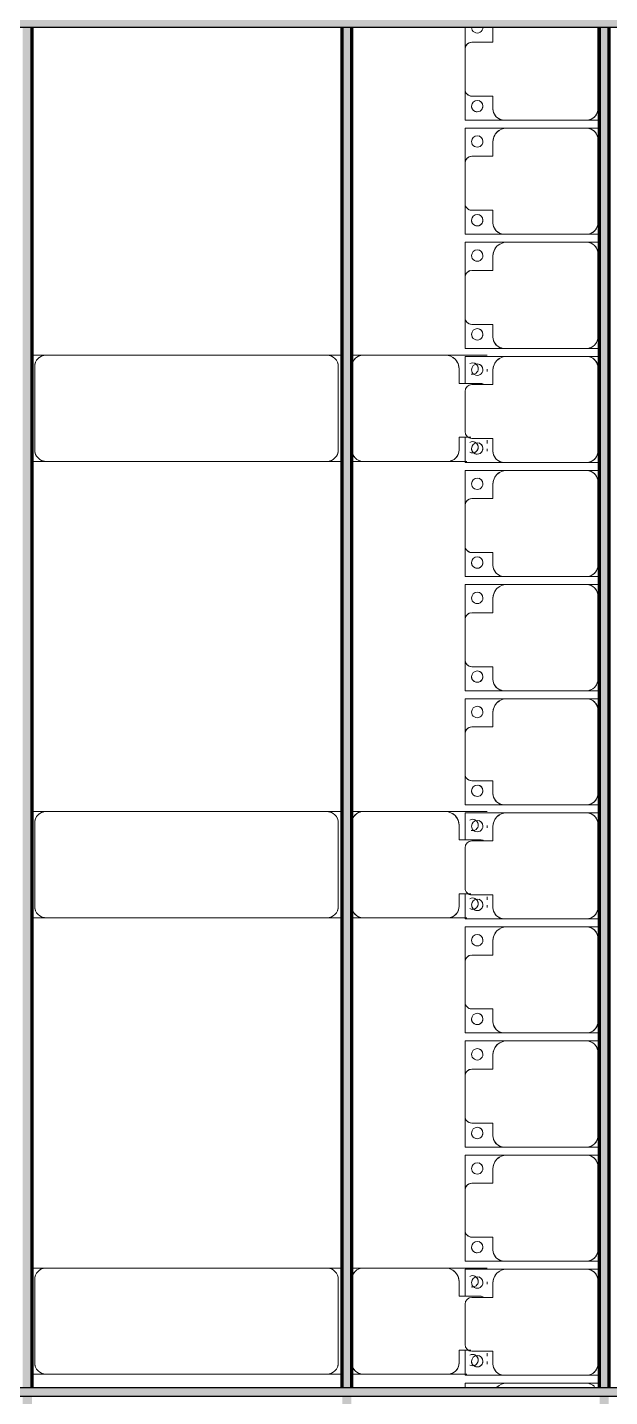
# Model space of a CAD drawing. Header units: millimetres. Extents: x -268744 to 115753, y -96240 to -10461.
# Drawn here: x -186964 to -184413, y -34647 to -28647 of the extents above; entities that cross this region are included whole.
import ezdxf

# ---------------------------------------------------------------- set-up
doc = ezdxf.new("R2010")
doc.units = ezdxf.units.MM
doc.layers.add('A-GENM', color=13, linetype='Continuous', lineweight=9)
doc.layers.add('S-BEAM', color=12, linetype='Continuous', lineweight=9)

# ---------------------------------------------------------------- blocks, each defined once
blk = doc.blocks.new('Dai phao do pin - DẢI PHAO ĐỠ PIN-V15-KHUNG KẾT CẤU BÈ PIN 1')
at = {"layer": 'A-GENM', "color": 7}
for p, q in [((67087.6, 241.6), (67149.7, 241.6)), ((67087.6, 241.6), (67149.7, 241.6)), ((68380.3, 241.6), (67149.7, 241.6)), ((68380.3, 241.6), (68447.6, 241.6)), ((68380.3, 241.6), (68447.6, 241.6)), ((68487.6, 241.6), (68539.7, 241.6)), ((68487.6, 241.6), (68539.7, 241.6)), ((68899.7, 241.6), (68539.7, 241.6)), ((68899.7, 241.6), (69082.2, 241.6)), ((69082.2, 241.6), (68899.7, 241.6)), ((67099.7, 191.6), (67099.7, -173.4)), ((68430.3, -173.4), (68430.3, 191.6)), ((68489.7, 191.6), (68489.7, -173.4)), ((68959.7, 118.2), (68959.7, 181.6)), ((69082.2, 181.2), (69082.2, 170.6)), ((69082.2, 170.6), (69082.2, 181.2)), ((69052.2, 118.2), (68959.7, 118.2)), ((68959.7, -173.4), (68959.7, -118.2)), ((68959.7, -118.2), (69010.6, -118.2)), ((69082.2, -131.3), (69082.2, -144.7)), ((69082.2, -144.7), (69082.2, -131.3)), ((69082.2, -168), (69082.2, -178.9)), ((69082.2, -178.9), (69082.2, -168)), ((67149.7, -223.4), (67087.6, -223.4)), ((67149.7, -223.4), (67087.6, -223.4)), ((67149.7, -223.4), (68380.3, -223.4)), ((68447.6, -223.4), (68380.3, -223.4)), ((68447.6, -223.4), (68380.3, -223.4)), ((68539.7, -223.4), (68487.6, -223.4)), ((68539.7, -223.4), (68487.6, -223.4)), ((68539.7, -223.4), (68909.7, -223.4)), ((68993.6, -223.4), (68909.7, -223.4)), ((68909.7, -223.4), (68993.6, -223.4))]:
    blk.add_line(p, q, dxfattribs=at)
for centre, radius, start, end in [((67149.7, 191.6), 50, 90, 180), ((68380.3, 191.6), 50, 360, 90), ((68380.3, 191.6), 50, 60, 90), ((68539.7, 191.6), 50, 90, 180), ((68899.7, 181.6), 60, 360, 90), ((67149.7, 191.6), 50, 150, 180), ((67149.7, 191.6), 50, 105, 135), ((68380.3, 191.6), 50, 15, 30), ((68539.7, 191.6), 50, 105, 180), ((68899.7, 181.6), 60, 360, 60), ((69018.6, 183.2), 25, 0, 120), ((69018.6, 183.2), 25, 90, 120), ((69018.6, 183.2), 25, 255, 0), ((69018.6, 183.2), 25, 255, 0), ((69018.6, 183.2), 25, 0, 89.86693), ((69052.2, 88.2), 30, 60, 90), ((67149.7, -173.4), 50, 180, 270), ((67149.7, -173.4), 50, 180, 210), ((68380.3, -173.4), 50, 270, 0), ((68380.3, -173.4), 50, 330, 0), ((68539.7, -173.4), 50, 180, 270), ((68539.7, -173.4), 50, 180, 255), ((68909.7, -173.4), 50, 270, 360), ((68909.7, -173.4), 50, 285, 360), ((69018.6, -161.8), 25, 0, 120), ((69018.6, -161.8), 25, 105, 120), ((69018.6, -161.8), 25, 240, 0), ((69018.6, -161.8), 25, 0, 89.86693), ((69018.6, -161.8), 25, 270.13307, 0), ((67149.7, -173.4), 50, 240, 270), ((68380.3, -173.4), 50, 285, 300), ((69018.6, -161.8), 25, 240, 270)]:
    blk.add_arc(centre, radius, start, end, dxfattribs=at)
blk = doc.blocks.new('Dai phao do pin - DẢI PHAO ĐỠ PIN-V17-KHUNG KẾT CẤU BÈ PIN 1')
at = {"layer": 'A-GENM', "color": 7}
for p, q in [((67087.6, 241.6), (67149.7, 241.6)), ((67087.6, 241.6), (67149.7, 241.6)), ((68380.3, 241.6), (67149.7, 241.6)), ((68380.3, 241.6), (68447.6, 241.6)), ((68380.3, 241.6), (68447.6, 241.6)), ((68487.6, 241.6), (68539.7, 241.6)), ((68487.6, 241.6), (68539.7, 241.6)), ((68899.7, 241.6), (68539.7, 241.6)), ((68899.7, 241.6), (69082.2, 241.6)), ((69082.2, 241.6), (68899.7, 241.6)), ((67099.7, 191.6), (67099.7, -173.4)), ((68430.3, -173.4), (68430.3, 191.6)), ((68489.7, 191.6), (68489.7, -173.4)), ((68959.7, 118.2), (68959.7, 181.6)), ((69082.2, 181.2), (69082.2, 170.6)), ((69082.2, 170.6), (69082.2, 181.2)), ((69052.2, 118.2), (68959.7, 118.2)), ((68959.7, -173.4), (68959.7, -118.2)), ((68959.7, -118.2), (69010.6, -118.2)), ((69082.2, -131.3), (69082.2, -144.7)), ((69082.2, -144.7), (69082.2, -131.3)), ((69082.2, -168), (69082.2, -178.9)), ((69082.2, -178.9), (69082.2, -168)), ((67149.7, -223.4), (67087.6, -223.4)), ((67149.7, -223.4), (67087.6, -223.4)), ((67149.7, -223.4), (68380.3, -223.4)), ((68447.6, -223.4), (68380.3, -223.4)), ((68447.6, -223.4), (68380.3, -223.4)), ((68539.7, -223.4), (68487.6, -223.4)), ((68539.7, -223.4), (68487.6, -223.4)), ((68539.7, -223.4), (68909.7, -223.4)), ((68993.6, -223.4), (68909.7, -223.4)), ((68909.7, -223.4), (68993.6, -223.4))]:
    blk.add_line(p, q, dxfattribs=at)
for centre, radius, start, end in [((67149.7, 191.6), 50, 90, 180), ((68380.3, 191.6), 50, 360, 90), ((68380.3, 191.6), 50, 60, 90), ((68539.7, 191.6), 50, 90, 180), ((68899.7, 181.6), 60, 360, 90), ((67149.7, 191.6), 50, 150, 180), ((67149.7, 191.6), 50, 105, 135), ((68380.3, 191.6), 50, 15, 30), ((68539.7, 191.6), 50, 105, 180), ((68899.7, 181.6), 60, 360, 60), ((69018.6, 183.2), 25, 0, 120), ((69018.6, 183.2), 25, 90, 120), ((69018.6, 183.2), 25, 255, 0), ((69018.6, 183.2), 25, 255, 0), ((69018.6, 183.2), 25, 0, 89.86693), ((69052.2, 88.2), 30, 60, 90), ((67149.7, -173.4), 50, 180, 270), ((67149.7, -173.4), 50, 180, 210), ((68380.3, -173.4), 50, 270, 0), ((68380.3, -173.4), 50, 330, 0), ((68539.7, -173.4), 50, 180, 270), ((68539.7, -173.4), 50, 180, 255), ((68909.7, -173.4), 50, 270, 360), ((68909.7, -173.4), 50, 285, 360), ((69018.6, -161.8), 25, 0, 120), ((69018.6, -161.8), 25, 105, 120), ((69018.6, -161.8), 25, 240, 0), ((69018.6, -161.8), 25, 0, 89.86693), ((69018.6, -161.8), 25, 270.13307, 0), ((67149.7, -173.4), 50, 240, 270), ((68380.3, -173.4), 50, 285, 300), ((69018.6, -161.8), 25, 240, 270)]:
    blk.add_arc(centre, radius, start, end, dxfattribs=at)
blk = doc.blocks.new('Dai phao do pin - DẢI PHAO ĐỠ PIN-V18-KHUNG KẾT CẤU BÈ PIN 1')
at = {"layer": 'A-GENM', "color": 7}
for p, q in [((67087.6, 241.6), (67149.7, 241.6)), ((67087.6, 241.6), (67149.7, 241.6)), ((68380.3, 241.6), (67149.7, 241.6)), ((68380.3, 241.6), (68447.6, 241.6)), ((68380.3, 241.6), (68447.6, 241.6)), ((68487.6, 241.6), (68539.7, 241.6)), ((68487.6, 241.6), (68539.7, 241.6)), ((68899.7, 241.6), (68539.7, 241.6)), ((68899.7, 241.6), (69082.2, 241.6)), ((69082.2, 241.6), (68899.7, 241.6)), ((67099.7, 191.6), (67099.7, -173.4)), ((68430.3, -173.4), (68430.3, 191.6)), ((68489.7, 191.6), (68489.7, -173.4)), ((68959.7, 118.2), (68959.7, 181.6)), ((69082.2, 181.2), (69082.2, 170.6)), ((69082.2, 170.6), (69082.2, 181.2)), ((69052.2, 118.2), (68959.7, 118.2)), ((68959.7, -173.4), (68959.7, -118.2)), ((68959.7, -118.2), (69010.6, -118.2)), ((69082.2, -131.3), (69082.2, -144.7)), ((69082.2, -144.7), (69082.2, -131.3)), ((69082.2, -168), (69082.2, -178.9)), ((69082.2, -178.9), (69082.2, -168)), ((67149.7, -223.4), (67087.6, -223.4)), ((67149.7, -223.4), (67087.6, -223.4)), ((67149.7, -223.4), (68380.3, -223.4)), ((68447.6, -223.4), (68380.3, -223.4)), ((68447.6, -223.4), (68380.3, -223.4)), ((68539.7, -223.4), (68487.6, -223.4)), ((68539.7, -223.4), (68487.6, -223.4)), ((68539.7, -223.4), (68909.7, -223.4)), ((68993.6, -223.4), (68909.7, -223.4)), ((68909.7, -223.4), (68993.6, -223.4))]:
    blk.add_line(p, q, dxfattribs=at)
for centre, radius, start, end in [((67149.7, 191.6), 50, 90, 180), ((68380.3, 191.6), 50, 360, 90), ((68380.3, 191.6), 50, 60, 90), ((68539.7, 191.6), 50, 90, 180), ((68899.7, 181.6), 60, 360, 90), ((67149.7, 191.6), 50, 150, 180), ((67149.7, 191.6), 50, 105, 135), ((68380.3, 191.6), 50, 15, 30), ((68539.7, 191.6), 50, 105, 180), ((68899.7, 181.6), 60, 360, 60), ((69018.6, 183.2), 25, 0, 120), ((69018.6, 183.2), 25, 90, 120), ((69018.6, 183.2), 25, 255, 0), ((69018.6, 183.2), 25, 255, 0), ((69018.6, 183.2), 25, 0, 89.86693), ((69052.2, 88.2), 30, 60, 90), ((67149.7, -173.4), 50, 180, 270), ((67149.7, -173.4), 50, 180, 210), ((68380.3, -173.4), 50, 270, 0), ((68380.3, -173.4), 50, 330, 0), ((68539.7, -173.4), 50, 180, 270), ((68539.7, -173.4), 50, 180, 255), ((68909.7, -173.4), 50, 270, 360), ((68909.7, -173.4), 50, 285, 360), ((69018.6, -161.8), 25, 0, 120), ((69018.6, -161.8), 25, 105, 120), ((69018.6, -161.8), 25, 240, 0), ((69018.6, -161.8), 25, 0, 89.86693), ((69018.6, -161.8), 25, 270.13307, 0), ((67149.7, -173.4), 50, 240, 270), ((68380.3, -173.4), 50, 285, 300), ((69018.6, -161.8), 25, 240, 270)]:
    blk.add_arc(centre, radius, start, end, dxfattribs=at)
blk = doc.blocks.new('Dầm C52 - Hộp 40x60-V24-KHUNG KẾT CẤU BÈ PIN 1')
at = {"layer": 'S-BEAM', "lineweight": 25}
blk.add_hatch(color=4, dxfattribs=at).paths.add_polyline_path([(-145811, -20), (145811, -20), (145811, 20), (-145811, 20)])
at = {"layer": 'S-BEAM', "color": 4, "lineweight": 25}
for p, q in [((-145811, 20), (145811, 20)), ((145811, -20), (-145811, -20))]:
    blk.add_line(p, q, dxfattribs=at)
blk = doc.blocks.new('Dải phao đi lại kèm đỡ invester - DẢI PHAO ĐI LẠI-102783-KHUNG KẾT CẤU BÈ PIN 1')
at = {"layer": 'A-GENM', "color": 7}
for p, q in [((8673.4, -729.7), (8316.8, -729.7)), ((8723.4, -722.4), (8723.4, -779.7)), ((8723.4, -722.4), (8723.4, -779.7)), ((8723.4, -1139.7), (8723.4, -779.7)), ((8758.4, -779.7), (8758.4, -722.4)), ((8758.4, -779.7), (8758.4, -722.4)), ((8758.4, -779.7), (8758.4, -1129.7)), ((9173.4, -729.7), (8808.4, -729.7)), ((9223.4, -722.4), (9223.4, -779.7)), ((9223.4, -722.4), (9223.4, -779.7)), ((9223.4, -1139.7), (9223.4, -779.7)), ((9258.4, -779.7), (9258.4, -722.4)), ((9258.4, -779.7), (9258.4, -722.4)), ((9258.4, -779.7), (9258.4, -1129.7)), ((9673.4, -729.7), (9308.4, -729.7)), ((9723.4, -722.4), (9723.4, -779.7)), ((9723.4, -722.4), (9723.4, -779.7)), ((9723.4, -1139.7), (9723.4, -779.7)), ((9758.4, -779.7), (9758.4, -722.4)), ((9758.4, -779.7), (9758.4, -722.4)), ((9758.4, -779.7), (9758.4, -1129.7)), ((10173.4, -729.7), (9808.4, -729.7)), ((10223.4, -722.4), (10223.4, -779.7)), ((10223.4, -722.4), (10223.4, -779.7)), ((10223.4, -1139.7), (10223.4, -779.7)), ((10258.4, -779.7), (10258.4, -722.4)), ((10258.4, -779.7), (10258.4, -722.4)), ((10258.4, -779.7), (10258.4, -1129.7)), ((10673.4, -729.7), (10308.4, -729.7)), ((10723.4, -722.4), (10723.4, -779.7)), ((10723.4, -722.4), (10723.4, -779.7)), ((10723.4, -1139.7), (10723.4, -779.7)), ((10758.4, -779.7), (10758.4, -722.4)), ((10758.4, -779.7), (10758.4, -722.4)), ((10758.4, -779.7), (10758.4, -1129.7)), ((11173.4, -729.7), (10808.4, -729.7)), ((11223.4, -722.4), (11223.4, -779.7)), ((11223.4, -722.4), (11223.4, -779.7)), ((11223.4, -1139.7), (11223.4, -779.7)), ((11258.4, -779.7), (11258.4, -722.4)), ((11258.4, -779.7), (11258.4, -722.4)), ((11258.4, -779.7), (11258.4, -1129.7)), ((11673.4, -729.7), (11308.4, -729.7)), ((11723.4, -722.4), (11723.4, -779.7)), ((11723.4, -722.4), (11723.4, -779.7)), ((11723.4, -1139.7), (11723.4, -779.7)), ((11758.4, -779.7), (11758.4, -722.4)), ((11758.4, -779.7), (11758.4, -722.4)), ((11758.4, -779.7), (11758.4, -1129.7)), ((12173.4, -729.7), (11808.4, -729.7)), ((12223.4, -722.4), (12223.4, -779.7)), ((12223.4, -722.4), (12223.4, -779.7)), ((12223.4, -1139.7), (12223.4, -779.7)), ((12258.4, -779.7), (12258.4, -722.4)), ((12258.4, -779.7), (12258.4, -722.4)), ((12258.4, -779.7), (12258.4, -1129.7)), ((12673.4, -729.7), (12308.4, -729.7)), ((12723.4, -722.4), (12723.4, -779.7)), ((12723.4, -722.4), (12723.4, -779.7)), ((12723.4, -1139.7), (12723.4, -779.7)), ((12758.4, -779.7), (12758.4, -722.4)), ((12758.4, -779.7), (12758.4, -722.4)), ((12758.4, -779.7), (12758.4, -1129.7)), ((13173.4, -729.7), (12808.4, -729.7)), ((13223.4, -722.4), (13223.4, -779.7)), ((13223.4, -722.4), (13223.4, -779.7)), ((13223.4, -1139.7), (13223.4, -779.7)), ((13258.4, -779.7), (13258.4, -722.4)), ((13258.4, -779.7), (13258.4, -722.4)), ((13258.4, -779.7), (13258.4, -1129.7)), ((13673.4, -729.7), (13308.4, -729.7)), ((13723.4, -722.4), (13723.4, -779.7)), ((13723.4, -722.4), (13723.4, -779.7)), ((13723.4, -1139.7), (13723.4, -779.7)), ((13758.4, -779.7), (13758.4, -722.4)), ((13758.4, -779.7), (13758.4, -722.4)), ((13758.4, -779.7), (13758.4, -1129.7)), ((14173.4, -729.7), (13808.4, -729.7)), ((14223.4, -722.4), (14223.4, -779.7)), ((14223.4, -722.4), (14223.4, -779.7)), ((14223.4, -1139.7), (14223.4, -779.7)), ((14258.4, -779.7), (14258.4, -722.4)), ((14258.4, -779.7), (14258.4, -722.4)), ((14258.4, -779.7), (14258.4, -1129.7)), ((8723.4, -1139.7), (8723.4, -1312.2)), ((8723.4, -1312.2), (8723.4, -1139.7)), ((8758.4, -1312.2), (8758.4, -1129.7)), ((8758.4, -1129.7), (8758.4, -1312.2)), ((9223.4, -1139.7), (9223.4, -1312.2)), ((9223.4, -1312.2), (9223.4, -1139.7)), ((9258.4, -1312.2), (9258.4, -1129.7)), ((9258.4, -1129.7), (9258.4, -1312.2)), ((9723.4, -1139.7), (9723.4, -1312.2)), ((9723.4, -1312.2), (9723.4, -1139.7)), ((9758.4, -1312.2), (9758.4, -1129.7)), ((9758.4, -1129.7), (9758.4, -1312.2)), ((10223.4, -1139.7), (10223.4, -1312.2)), ((10223.4, -1312.2), (10223.4, -1139.7)), ((10258.4, -1312.2), (10258.4, -1129.7)), ((10258.4, -1129.7), (10258.4, -1312.2)), ((10723.4, -1139.7), (10723.4, -1312.2)), ((10723.4, -1312.2), (10723.4, -1139.7)), ((10758.4, -1312.2), (10758.4, -1129.7)), ((10758.4, -1129.7), (10758.4, -1312.2)), ((11223.4, -1139.7), (11223.4, -1312.2)), ((11223.4, -1312.2), (11223.4, -1139.7)), ((11258.4, -1312.2), (11258.4, -1129.7)), ((11258.4, -1129.7), (11258.4, -1312.2)), ((11723.4, -1139.7), (11723.4, -1312.2)), ((11723.4, -1312.2), (11723.4, -1139.7)), ((11758.4, -1312.2), (11758.4, -1129.7)), ((11758.4, -1129.7), (11758.4, -1312.2)), ((12223.4, -1139.7), (12223.4, -1312.2)), ((12223.4, -1312.2), (12223.4, -1139.7)), ((12258.4, -1312.2), (12258.4, -1129.7)), ((12258.4, -1129.7), (12258.4, -1312.2)), ((12723.4, -1139.7), (12723.4, -1312.2)), ((12723.4, -1312.2), (12723.4, -1139.7)), ((12758.4, -1312.2), (12758.4, -1129.7)), ((12758.4, -1129.7), (12758.4, -1312.2)), ((13223.4, -1139.7), (13223.4, -1312.2)), ((13223.4, -1312.2), (13223.4, -1139.7)), ((13258.4, -1312.2), (13258.4, -1129.7)), ((13258.4, -1129.7), (13258.4, -1312.2)), ((13723.4, -1139.7), (13723.4, -1312.2)), ((13723.4, -1312.2), (13723.4, -1139.7)), ((13758.4, -1312.2), (13758.4, -1129.7)), ((13758.4, -1129.7), (13758.4, -1312.2)), ((14223.4, -1139.7), (14223.4, -1312.2)), ((14223.4, -1312.2), (14223.4, -1139.7)), ((14258.4, -1312.2), (14258.4, -1129.7)), ((14258.4, -1129.7), (14258.4, -1312.2)), ((8318.4, -1189.7), (8381.8, -1189.7)), ((8381.8, -1189.7), (8381.8, -1282.2)), ((8618.2, -1282.2), (8618.2, -1189.7)), ((8618.2, -1189.7), (8673.4, -1189.7)), ((8818.4, -1189.7), (8881.8, -1189.7)), ((8881.8, -1189.7), (8881.8, -1282.2)), ((9118.2, -1282.2), (9118.2, -1189.7)), ((9118.2, -1189.7), (9173.4, -1189.7)), ((9318.4, -1189.7), (9381.8, -1189.7)), ((9381.8, -1189.7), (9381.8, -1282.2)), ((9618.2, -1282.2), (9618.2, -1189.7)), ((9618.2, -1189.7), (9673.4, -1189.7)), ((9818.4, -1189.7), (9881.8, -1189.7)), ((9881.8, -1189.7), (9881.8, -1282.2)), ((10118.2, -1282.2), (10118.2, -1189.7)), ((10118.2, -1189.7), (10173.4, -1189.7)), ((10318.4, -1189.7), (10381.8, -1189.7)), ((10381.8, -1189.7), (10381.8, -1282.2)), ((10618.2, -1282.2), (10618.2, -1189.7)), ((10618.2, -1189.7), (10673.4, -1189.7)), ((10818.4, -1189.7), (10881.8, -1189.7)), ((10881.8, -1189.7), (10881.8, -1282.2)), ((11118.2, -1282.2), (11118.2, -1189.7)), ((11118.2, -1189.7), (11173.4, -1189.7)), ((11318.4, -1189.7), (11381.8, -1189.7)), ((11381.8, -1189.7), (11381.8, -1282.2)), ((11618.2, -1282.2), (11618.2, -1189.7)), ((11618.2, -1189.7), (11673.4, -1189.7)), ((11818.4, -1189.7), (11881.8, -1189.7)), ((11881.8, -1189.7), (11881.8, -1282.2)), ((12118.2, -1282.2), (12118.2, -1189.7)), ((12118.2, -1189.7), (12173.4, -1189.7)), ((12318.4, -1189.7), (12381.8, -1189.7)), ((12381.8, -1189.7), (12381.8, -1282.2)), ((12618.2, -1282.2), (12618.2, -1189.7)), ((12618.2, -1189.7), (12673.4, -1189.7)), ((12818.4, -1189.7), (12881.8, -1189.7)), ((12881.8, -1189.7), (12881.8, -1282.2)), ((13118.2, -1282.2), (13118.2, -1189.7)), ((13118.2, -1189.7), (13173.4, -1189.7)), ((13318.4, -1189.7), (13381.8, -1189.7)), ((13381.8, -1189.7), (13381.8, -1282.2)), ((13618.2, -1282.2), (13618.2, -1189.7)), ((13618.2, -1189.7), (13673.4, -1189.7)), ((13818.4, -1189.7), (13881.8, -1189.7)), ((13881.8, -1189.7), (13881.8, -1282.2)), ((14118.2, -1282.2), (14118.2, -1189.7)), ((14118.2, -1189.7), (14173.4, -1189.7)), ((8411.8, -1312.2), (8316.8, -1312.2)), ((8316.8, -1312.2), (8411.8, -1312.2)), ((8411.8, -1312.2), (8588.2, -1312.2)), ((8723.4, -1312.2), (8588.2, -1312.2)), ((8588.2, -1312.2), (8723.4, -1312.2)), ((8911.8, -1312.2), (8758.4, -1312.2)), ((8758.4, -1312.2), (8911.8, -1312.2)), ((8911.8, -1312.2), (9088.2, -1312.2)), ((9223.4, -1312.2), (9088.2, -1312.2)), ((9088.2, -1312.2), (9223.4, -1312.2)), ((9411.8, -1312.2), (9258.4, -1312.2)), ((9258.4, -1312.2), (9411.8, -1312.2)), ((9411.8, -1312.2), (9588.2, -1312.2)), ((9723.4, -1312.2), (9588.2, -1312.2)), ((9588.2, -1312.2), (9723.4, -1312.2)), ((9876.8, -1312.2), (9758.4, -1312.2)), ((9758.4, -1312.2), (9876.8, -1312.2)), ((9911.8, -1312.2), (10088.2, -1312.2)), ((10223.4, -1312.2), (10113.2, -1312.2)), ((10113.2, -1312.2), (10223.4, -1312.2)), ((10411.8, -1312.2), (10258.4, -1312.2)), ((10258.4, -1312.2), (10411.8, -1312.2)), ((10411.8, -1312.2), (10588.2, -1312.2)), ((10723.4, -1312.2), (10588.2, -1312.2)), ((10588.2, -1312.2), (10723.4, -1312.2)), ((10911.8, -1312.2), (10758.4, -1312.2)), ((10758.4, -1312.2), (10911.8, -1312.2)), ((10911.8, -1312.2), (11088.2, -1312.2)), ((11223.4, -1312.2), (11088.2, -1312.2)), ((11088.2, -1312.2), (11223.4, -1312.2)), ((11411.8, -1312.2), (11258.4, -1312.2)), ((11258.4, -1312.2), (11411.8, -1312.2)), ((11411.8, -1312.2), (11588.2, -1312.2)), ((11723.4, -1312.2), (11588.2, -1312.2)), ((11588.2, -1312.2), (11723.4, -1312.2)), ((11876.8, -1312.2), (11758.4, -1312.2)), ((11758.4, -1312.2), (11876.8, -1312.2)), ((11911.8, -1312.2), (12088.2, -1312.2)), ((12223.4, -1312.2), (12113.2, -1312.2)), ((12113.2, -1312.2), (12223.4, -1312.2)), ((12411.8, -1312.2), (12258.4, -1312.2)), ((12258.4, -1312.2), (12411.8, -1312.2)), ((12411.8, -1312.2), (12588.2, -1312.2)), ((12723.4, -1312.2), (12588.2, -1312.2)), ((12588.2, -1312.2), (12723.4, -1312.2)), ((12911.8, -1312.2), (12758.4, -1312.2)), ((12758.4, -1312.2), (12911.8, -1312.2)), ((12911.8, -1312.2), (13088.2, -1312.2)), ((13223.4, -1312.2), (13088.2, -1312.2)), ((13088.2, -1312.2), (13223.4, -1312.2)), ((13411.8, -1312.2), (13258.4, -1312.2)), ((13258.4, -1312.2), (13411.8, -1312.2)), ((13411.8, -1312.2), (13588.2, -1312.2)), ((13723.4, -1312.2), (13588.2, -1312.2)), ((13588.2, -1312.2), (13723.4, -1312.2)), ((13876.8, -1312.2), (13758.4, -1312.2)), ((13758.4, -1312.2), (13876.8, -1312.2)), ((13911.8, -1312.2), (14088.2, -1312.2)), ((14223.4, -1312.2), (14113.2, -1312.2)), ((14113.2, -1312.2), (14223.4, -1312.2)), ((14276.8, -1312.2), (14258.4, -1312.2)), ((14258.4, -1312.2), (14276.8, -1312.2))]:
    blk.add_line(p, q, dxfattribs=at)
for centre, radius, start, end in [((8673.4, -779.7), 50, 360, 90), ((8673.4, -779.7), 50, 15, 90), ((8808.4, -779.7), 50, 90, 180), ((8808.4, -779.7), 50, 90, 165), ((9173.4, -779.7), 50, 360, 90), ((9173.4, -779.7), 50, 15, 90), ((9308.4, -779.7), 50, 90, 180), ((9308.4, -779.7), 50, 90, 165), ((9673.4, -779.7), 50, 360, 90), ((9673.4, -779.7), 50, 15, 90), ((9808.4, -779.7), 50, 90, 180), ((9808.4, -779.7), 50, 90, 165), ((10173.4, -779.7), 50, 360, 90), ((10173.4, -779.7), 50, 15, 90), ((10308.4, -779.7), 50, 90, 180), ((10308.4, -779.7), 50, 90, 165), ((10673.4, -779.7), 50, 360, 90), ((10673.4, -779.7), 50, 15, 90), ((10808.4, -779.7), 50, 90, 180), ((10808.4, -779.7), 50, 90, 165), ((11173.4, -779.7), 50, 360, 90), ((11173.4, -779.7), 50, 15, 90), ((11308.4, -779.7), 50, 90, 180), ((11308.4, -779.7), 50, 90, 165), ((11673.4, -779.7), 50, 360, 90), ((11673.4, -779.7), 50, 15, 90), ((11808.4, -779.7), 50, 90, 180), ((11808.4, -779.7), 50, 90, 165), ((12173.4, -779.7), 50, 360, 90), ((12173.4, -779.7), 50, 15, 90), ((12308.4, -779.7), 50, 90, 180), ((12308.4, -779.7), 50, 90, 165), ((12673.4, -779.7), 50, 0, 90), ((12673.4, -779.7), 50, 15, 90), ((12808.4, -779.7), 50, 90, 180), ((12808.4, -779.7), 50, 90, 165), ((13173.4, -779.7), 50, 360, 90), ((13173.4, -779.7), 50, 15, 90), ((13308.4, -779.7), 50, 90, 180), ((13308.4, -779.7), 50, 90, 165), ((13673.4, -779.7), 50, 360, 90), ((13673.4, -779.7), 50, 15, 90), ((13808.4, -779.7), 50, 90, 180), ((13808.4, -779.7), 50, 90, 165), ((14173.4, -779.7), 50, 0, 90), ((14173.4, -779.7), 50, 15, 90), ((14308.4, -779.7), 50, 135, 180), ((14308.4, -779.7), 50, 135, 165), ((8673.4, -1139.7), 50, 270, 360), ((8818.4, -1129.7), 60, 180, 270), ((9173.4, -1139.7), 50, 270, 0), ((9318.4, -1129.7), 60, 180, 270), ((9673.4, -1139.7), 50, 270, 360), ((9818.4, -1129.7), 60, 180, 270), ((10173.4, -1139.7), 50, 270, 360), ((10318.4, -1129.7), 60, 180, 270), ((10673.4, -1139.7), 50, 270, 360), ((10818.4, -1129.7), 60, 180, 270), ((11173.4, -1139.7), 50, 270, 360), ((11318.4, -1129.7), 60, 180, 270), ((11673.4, -1139.7), 50, 270, 360), ((11818.4, -1129.7), 60, 180, 270), ((12173.4, -1139.7), 50, 270, 360), ((12318.4, -1129.7), 60, 180, 270), ((12673.4, -1139.7), 50, 270, 360), ((12818.4, -1129.7), 60, 180, 270), ((13173.4, -1139.7), 50, 270, 360), ((13318.4, -1129.7), 60, 180, 270), ((13673.4, -1139.7), 50, 270, 360), ((13818.4, -1129.7), 60, 180, 270), ((14173.4, -1139.7), 50, 270, 360), ((14318.4, -1129.7), 60, 180, 225), ((8673.4, -1139.7), 50, 270, 345), ((8818.4, -1129.7), 60, 212.08707, 270), ((9173.4, -1139.7), 50, 270, 345), ((9318.4, -1129.7), 60, 210, 270), ((9673.4, -1139.7), 50, 270, 345), ((9818.4, -1129.7), 60, 210, 270), ((10173.4, -1139.7), 50, 270, 345), ((10318.4, -1129.7), 60, 210, 270), ((10673.4, -1139.7), 50, 270, 345), ((10818.4, -1129.7), 60, 210, 270), ((11173.4, -1139.7), 50, 270, 345), ((11318.4, -1129.7), 60, 210, 270), ((11673.4, -1139.7), 50, 270, 345), ((11818.4, -1129.7), 60, 210, 270), ((12173.4, -1139.7), 50, 270, 345), ((12318.4, -1129.7), 60, 210, 270), ((12673.4, -1139.7), 50, 270, 345), ((12818.4, -1129.7), 60, 210, 270), ((13173.4, -1139.7), 50, 270, 345), ((13318.4, -1129.7), 60, 210, 270), ((13673.4, -1139.7), 50, 270, 345), ((13818.4, -1129.7), 60, 210, 270), ((14173.4, -1139.7), 50, 270, 345), ((14318.4, -1129.7), 60, 210, 225), ((8316.8, -1258.6), 25, 270, 90), ((8316.8, -1258.6), 25, 60, 90), ((8316.8, -1258.6), 25, 270, 30), ((8661.8, -1258.6), 25, 90, 270), ((8661.8, -1258.6), 25, 180, 270), ((8661.8, -1258.6), 25, 90, 165), ((8661.8, -1258.6), 25, 270, 90), ((8661.8, -1258.6), 25, 15, 90), ((8661.8, -1258.6), 25, 270, 0), ((8816.8, -1258.6), 25, 90, 270), ((8816.8, -1258.6), 25, 180, 270), ((8816.8, -1258.6), 25, 90, 165), ((8816.8, -1258.6), 25, 270, 90), ((8816.8, -1258.6), 25, 60, 90), ((8816.8, -1258.6), 25, 270, 30), ((9161.8, -1258.6), 25, 90, 270), ((9161.8, -1258.6), 25, 180, 270), ((9161.8, -1258.6), 25, 90, 165), ((9161.8, -1258.6), 25, 270, 90), ((9161.8, -1258.6), 25, 15, 90), ((9161.8, -1258.6), 25, 270, 0), ((9316.8, -1258.6), 25, 90, 270), ((9316.8, -1258.6), 25, 180, 270), ((9316.8, -1258.6), 25, 90, 165), ((9316.8, -1258.6), 25, 270, 90), ((9316.8, -1258.6), 25, 60, 90), ((9316.8, -1258.6), 25, 270, 30), ((9661.8, -1258.6), 25, 90, 270), ((9661.8, -1258.6), 25, 180, 270), ((9661.8, -1258.6), 25, 90, 165), ((9661.8, -1258.6), 25, 270, 90), ((9661.8, -1258.6), 25, 15, 90), ((9661.8, -1258.6), 25, 270, 360), ((9816.8, -1258.6), 25, 90, 270), ((9816.8, -1258.6), 25, 180, 270), ((9816.8, -1258.6), 25, 90, 165), ((9816.8, -1258.6), 25, 270, 90), ((9816.8, -1258.6), 25, 60, 90), ((9816.8, -1258.6), 25, 270, 30), ((10161.8, -1258.6), 25, 90, 270), ((10161.8, -1258.6), 25, 180, 270), ((10161.8, -1258.6), 25, 90, 165), ((10161.8, -1258.6), 25, 270, 90), ((10161.8, -1258.6), 25, 15, 90), ((10161.8, -1258.6), 25, 270, 0), ((10316.8, -1258.6), 25, 90, 270), ((10316.8, -1258.6), 25, 180, 270), ((10316.8, -1258.6), 25, 90, 165), ((10316.8, -1258.6), 25, 270, 90), ((10316.8, -1258.6), 25, 60, 90), ((10316.8, -1258.6), 25, 270, 30), ((10661.8, -1258.6), 25, 90, 270), ((10661.8, -1258.6), 25, 180, 270), ((10661.8, -1258.6), 25, 90, 165), ((10661.8, -1258.6), 25, 270, 90), ((10661.8, -1258.6), 25, 15, 90), ((10661.8, -1258.6), 25, 270, 0), ((10816.8, -1258.6), 25, 90, 270), ((10816.8, -1258.6), 25, 180, 270), ((10816.8, -1258.6), 25, 90, 165), ((10816.8, -1258.6), 25, 270, 90), ((10816.8, -1258.6), 25, 60, 90), ((10816.8, -1258.6), 25, 270, 30), ((11161.8, -1258.6), 25, 90, 270), ((11161.8, -1258.6), 25, 180, 270), ((11161.8, -1258.6), 25, 90, 165), ((11161.8, -1258.6), 25, 270, 90), ((11161.8, -1258.6), 25, 15, 90), ((11161.8, -1258.6), 25, 270, 0), ((11316.8, -1258.6), 25, 90, 270), ((11316.8, -1258.6), 25, 180, 270), ((11316.8, -1258.6), 25, 90, 165), ((11316.8, -1258.6), 25, 270, 90), ((11316.8, -1258.6), 25, 60, 90), ((11316.8, -1258.6), 25, 270, 30), ((11661.8, -1258.6), 25, 90, 270), ((11661.8, -1258.6), 25, 180, 270), ((11661.8, -1258.6), 25, 90, 165), ((11661.8, -1258.6), 25, 270, 90), ((11661.8, -1258.6), 25, 15, 90), ((11661.8, -1258.6), 25, 270, 0), ((11816.8, -1258.6), 25, 90, 270), ((11816.8, -1258.6), 25, 180, 270), ((11816.8, -1258.6), 25, 90, 165), ((11816.8, -1258.6), 25, 270, 90), ((11816.8, -1258.6), 25, 60, 90), ((11816.8, -1258.6), 25, 270, 30), ((12161.8, -1258.6), 25, 90, 270), ((12161.8, -1258.6), 25, 180, 270), ((12161.8, -1258.6), 25, 90, 165), ((12161.8, -1258.6), 25, 270, 90), ((12161.8, -1258.6), 25, 15, 90), ((12161.8, -1258.6), 25, 270, 360), ((12316.8, -1258.6), 25, 90, 270), ((12316.8, -1258.6), 25, 180, 270), ((12316.8, -1258.6), 25, 90, 165), ((12316.8, -1258.6), 25, 270, 90), ((12316.8, -1258.6), 25, 60, 90), ((12316.8, -1258.6), 25, 270, 30), ((12661.8, -1258.6), 25, 90, 270), ((12661.8, -1258.6), 25, 180, 270), ((12661.8, -1258.6), 25, 90, 165), ((12661.8, -1258.6), 25, 270, 90), ((12661.8, -1258.6), 25, 15, 90), ((12661.8, -1258.6), 25, 270, 0), ((12816.8, -1258.6), 25, 90, 270), ((12816.8, -1258.6), 25, 180, 270), ((12816.8, -1258.6), 25, 90, 165), ((12816.8, -1258.6), 25, 270, 90), ((12816.8, -1258.6), 25, 60, 90), ((12816.8, -1258.6), 25, 270, 30), ((13161.8, -1258.6), 25, 90, 270), ((13161.8, -1258.6), 25, 180, 270), ((13161.8, -1258.6), 25, 90, 165), ((13161.8, -1258.6), 25, 270, 90), ((13161.8, -1258.6), 25, 15, 90), ((13161.8, -1258.6), 25, 270, 0), ((13316.8, -1258.6), 25, 90, 270), ((13316.8, -1258.6), 25, 180, 270), ((13316.8, -1258.6), 25, 90, 165), ((13316.8, -1258.6), 25, 270, 90), ((13316.8, -1258.6), 25, 60, 90), ((13316.8, -1258.6), 25, 270, 30), ((13661.8, -1258.6), 25, 90, 270), ((13661.8, -1258.6), 25, 180, 270), ((13661.8, -1258.6), 25, 90, 165), ((13661.8, -1258.6), 25, 270, 90), ((13661.8, -1258.6), 25, 15, 90), ((13661.8, -1258.6), 25, 270, 0), ((13816.8, -1258.6), 25, 90, 270), ((13816.8, -1258.6), 25, 180, 270), ((13816.8, -1258.6), 25, 90, 165), ((13816.8, -1258.6), 25, 270, 90), ((13816.8, -1258.6), 25, 60, 90), ((13816.8, -1258.6), 25, 270, 30), ((14161.8, -1258.6), 25, 90, 270), ((14161.8, -1258.6), 25, 180, 270), ((14161.8, -1258.6), 25, 90, 165), ((14161.8, -1258.6), 25, 270, 90), ((14161.8, -1258.6), 25, 15, 90), ((14161.8, -1258.6), 25, 270, 0), ((8411.8, -1282.2), 30, 180, 270), ((8411.8, -1282.2), 30, 195, 225), ((8411.8, -1282.2), 30, 195, 255), ((8411.8, -1282.2), 30, 195, 225), ((8588.2, -1282.2), 30, 270, 0), ((8588.2, -1282.2), 30, 285, 345), ((8588.2, -1282.2), 30, 285, 300), ((8588.2, -1282.2), 30, 285, 300), ((8588.2, -1282.2), 30, 315, 345), ((8588.2, -1282.2), 30, 315, 345), ((8911.8, -1282.2), 30, 180, 270), ((8911.8, -1282.2), 30, 195, 225), ((8911.8, -1282.2), 30, 195, 255), ((8911.8, -1282.2), 30, 195, 225), ((9088.2, -1282.2), 30, 270, 0), ((9088.2, -1282.2), 30, 285, 345), ((9088.2, -1282.2), 30, 285, 300), ((9088.2, -1282.2), 30, 285, 300), ((9088.2, -1282.2), 30, 315, 345), ((9088.2, -1282.2), 30, 315, 345), ((9411.8, -1282.2), 30, 180, 270), ((9411.8, -1282.2), 30, 195, 225), ((9411.8, -1282.2), 30, 195, 255), ((9411.8, -1282.2), 30, 195, 225), ((9588.2, -1282.2), 30, 270, 0), ((9588.2, -1282.2), 30, 285, 345), ((9588.2, -1282.2), 30, 285, 300), ((9588.2, -1282.2), 30, 285, 300), ((9588.2, -1282.2), 30, 315, 345), ((9588.2, -1282.2), 30, 315, 345), ((9911.8, -1282.2), 30, 180, 270), ((10088.2, -1282.2), 30, 270, 360), ((10088.2, -1282.2), 30, 330, 345), ((10088.2, -1282.2), 30, 330, 345), ((10411.8, -1282.2), 30, 180, 270), ((10411.8, -1282.2), 30, 195, 225), ((10411.8, -1282.2), 30, 195, 255), ((10411.8, -1282.2), 30, 195, 225), ((10588.2, -1282.2), 30, 270, 0), ((10588.2, -1282.2), 30, 285, 345), ((10588.2, -1282.2), 30, 285, 300), ((10588.2, -1282.2), 30, 285, 300), ((10588.2, -1282.2), 30, 315, 345), ((10588.2, -1282.2), 30, 315, 345), ((10911.8, -1282.2), 30, 180, 270), ((10911.8, -1282.2), 30, 195, 225), ((10911.8, -1282.2), 30, 195, 255), ((10911.8, -1282.2), 30, 195, 225), ((11088.2, -1282.2), 30, 270, 360), ((11088.2, -1282.2), 30, 285, 345), ((11088.2, -1282.2), 30, 285, 300), ((11088.2, -1282.2), 30, 285, 300), ((11088.2, -1282.2), 30, 315, 345), ((11088.2, -1282.2), 30, 315, 345), ((11411.8, -1282.2), 30, 180, 270), ((11411.8, -1282.2), 30, 195, 225), ((11411.8, -1282.2), 30, 195, 255), ((11411.8, -1282.2), 30, 195, 225), ((11588.2, -1282.2), 30, 270, 0), ((11588.2, -1282.2), 30, 285, 345), ((11588.2, -1282.2), 30, 285, 300), ((11588.2, -1282.2), 30, 285, 300), ((11588.2, -1282.2), 30, 315, 345), ((11588.2, -1282.2), 30, 315, 345), ((11911.8, -1282.2), 30, 180, 270), ((12088.2, -1282.2), 30, 270, 0), ((12088.2, -1282.2), 30, 330, 345), ((12088.2, -1282.2), 30, 330, 345), ((12411.8, -1282.2), 30, 180, 270), ((12411.8, -1282.2), 30, 195, 225), ((12411.8, -1282.2), 30, 195, 255), ((12411.8, -1282.2), 30, 195, 225), ((12588.2, -1282.2), 30, 270, 0), ((12588.2, -1282.2), 30, 285, 345), ((12588.2, -1282.2), 30, 285, 300), ((12588.2, -1282.2), 30, 285, 300), ((12588.2, -1282.2), 30, 315, 345), ((12588.2, -1282.2), 30, 315, 345), ((12911.8, -1282.2), 30, 180, 270), ((12911.8, -1282.2), 30, 195, 225), ((12911.8, -1282.2), 30, 195, 255), ((12911.8, -1282.2), 30, 195, 225), ((13088.2, -1282.2), 30, 270, 0), ((13088.2, -1282.2), 30, 285, 345), ((13088.2, -1282.2), 30, 285, 300), ((13088.2, -1282.2), 30, 285, 300), ((13088.2, -1282.2), 30, 315, 345), ((13088.2, -1282.2), 30, 315, 345), ((13411.8, -1282.2), 30, 180, 270), ((13411.8, -1282.2), 30, 195, 225), ((13411.8, -1282.2), 30, 195, 255), ((13411.8, -1282.2), 30, 195, 225), ((13588.2, -1282.2), 30, 270, 0), ((13588.2, -1282.2), 30, 285, 345), ((13588.2, -1282.2), 30, 285, 300), ((13588.2, -1282.2), 30, 285, 300), ((13588.2, -1282.2), 30, 315, 345), ((13588.2, -1282.2), 30, 315, 345), ((13911.8, -1282.2), 30, 180, 270), ((14088.2, -1282.2), 30, 270, 360), ((14088.2, -1282.2), 30, 330, 345), ((14088.2, -1282.2), 30, 330, 345)]:
    blk.add_arc(centre, radius, start, end, dxfattribs=at)
blk = doc.blocks.new('Dầm C52 - Dầm C52-V2-KHUNG KẾT CẤU BÈ PIN 1')
at = {"layer": 'S-BEAM', "lineweight": 140}
h = blk.add_hatch(color=1, dxfattribs=at)
h.paths.add_polyline_path([(-25480.9, 20), (-25480.9, -20), (-25440.9, -20), (-25440.9, 20)])
h.paths.add_polyline_path([(-25400.9, 20), (-25400.9, -20), (-19440.9, -20), (-19443, 20), (-24983.5, 20)])
h.paths.add_polyline_path([(-19400.9, 20), (-19400.9, -20), (-13440.9, -20), (-13440.9, 20), (-18519.6, 20)])
h.paths.add_polyline_path([(-13400.9, -20), (-7440.9, -20), (-7440.9, 20), (-13400.9, 20)])
h.paths.add_polyline_path([(-7400.9, 20), (-7400.9, -20), (-1440.9, -20), (-1440.9, 20), (-6515.3, 20)])
h.paths.add_polyline_path([(-1400.9, 20), (-1400.9, -20), (4559.1, -20), (4559.1, 20), (-974.9, 20)])
h.paths.add_polyline_path([(4599.1, -20), (10559.1, -20), (10559.1, 20), (4599.1, 20)])
h.paths.add_polyline_path([(10599.1, -20), (16559.1, -20), (16559.1, 20), (10599.1, 20)])
h.paths.add_polyline_path([(16599.1, 20), (16599.1, -20), (22559.1, -20), (22559.1, 20), (17493.2, 20)])
h.paths.add_polyline_path([(22599.1, 20), (22599.1, -20), (25259.1, -20), (25259.1, 20), (23033.7, 20)])
h.paths.add_polyline_path([(25299.1, -20), (25480.9, -20), (25480.9, 20), (25299.1, 20)])
at = {"layer": 'S-BEAM', "color": 1, "lineweight": 140}
blk.add_line((16559.1, -20), (10599.1, -20), dxfattribs=at)
blk = doc.blocks.new('Dầm C52 - Dầm C52-V19-KHUNG KẾT CẤU BÈ PIN 1')
at = {"layer": 'S-BEAM', "lineweight": 140}
h = blk.add_hatch(color=1, dxfattribs=at)
h.paths.add_polyline_path([(-25480.9, 20), (-25480.9, -20), (-25440.9, -20), (-25445.2, 20)])
h.paths.add_polyline_path([(-25400.9, -20), (-19440.9, -20), (-19443, 20), (-25400.9, 20)])
h.paths.add_polyline_path([(-19400.9, -20), (-13440.9, -20), (-13440.9, 20), (-19400.9, 20)])
h.paths.add_polyline_path([(-13400.9, -20), (-7440.9, -20), (-7440.9, 20), (-13400.9, 20)])
h.paths.add_polyline_path([(-7400.9, -20), (-1440.9, -20), (-1440.9, 20), (-7400.9, 20)])
h.paths.add_polyline_path([(-1400.9, -20), (4559.1, -20), (4559.1, 20), (-1400.9, 20)])
h.paths.add_polyline_path([(4599.1, -20), (10559.1, -20), (10559.1, 20), (4599.1, 20)])
h.paths.add_polyline_path([(10599.1, -20), (16559.1, -20), (16559.1, 20), (10599.1, 20)])
h.paths.add_polyline_path([(16599.1, -20), (22559.1, -20), (22559.1, 20), (16599.1, 20)])
h.paths.add_polyline_path([(22599.1, -20), (25259.1, -20), (25259.1, 20), (22599.1, 20)])
h.paths.add_polyline_path([(25299.1, 20), (25299.1, -20), (25441.8, -20), (25441.8, 20)])
at = {"layer": 'S-BEAM', "color": 1, "lineweight": 140}
for p, q in [((10599.1, 20), (16559.1, 20)), ((16559.1, -20), (10599.1, -20))]:
    blk.add_line(p, q, dxfattribs=at)
blk = doc.blocks.new('Dầm C52 - Dầm C52-V1-KHUNG KẾT CẤU BÈ PIN 1')
at = {"layer": 'S-BEAM', "lineweight": 140}
h = blk.add_hatch(color=1, dxfattribs=at)
h.paths.add_polyline_path([(-25480.9, 20), (-25480.9, -20), (-25440.9, -20), (-25445.2, 20)])
h.paths.add_polyline_path([(-25400.9, -20), (-19440.9, -20), (-19443, 20), (-25400.9, 20)])
h.paths.add_polyline_path([(-19400.9, 20), (-19400.9, -20), (-13440.9, -20), (-13440.9, 20), (-18981.3, 20)])
h.paths.add_polyline_path([(-13400.9, -20), (-7440.9, -20), (-7440.9, 20), (-13400.9, 20)])
h.paths.add_polyline_path([(-7400.9, 20), (-7400.9, -20), (-1440.9, -20), (-1440.9, 20), (-6977, 20)])
h.paths.add_polyline_path([(-1400.9, -20), (4559.1, -20), (4559.1, 20), (-1400.9, 20)])
h.paths.add_polyline_path([(4599.1, 20), (4599.1, -20), (10559.1, -20), (10559.1, 20), (5027.2, 20)])
h.paths.add_polyline_path([(10599.1, -20), (16559.1, -20), (16559.1, 20), (10599.1, 20)])
h.paths.add_polyline_path([(16599.1, 20), (16599.1, -20), (22559.1, -20), (22559.1, 20), (17031.5, 20)])
h.paths.add_polyline_path([(22599.1, -20), (25259.1, -20), (25259.1, 20), (22599.1, 20)])
h.paths.add_polyline_path([(25299.1, -20), (25480.9, -20), (25480.9, 20), (25299.1, 20)])
at = {"layer": 'S-BEAM', "color": 1, "lineweight": 140}
for p, q in [((10599.1, 20), (16559.1, 20)), ((16559.1, -20), (10599.1, -20))]:
    blk.add_line(p, q, dxfattribs=at)
blk = doc.blocks.new('be pin 1_rvt-1-KHUNG KẾT CẤU BÈ PIN 1')
at = {"layer": 'A-GENM', "lineweight": 9, "rotation": 270.0000000003262}
blk.add_blockref('Dải phao đi lại kèm đỡ invester - DẢI PHAO ĐI LẠI-102783-KHUNG KẾT CẤU BÈ PIN 1', (-183734, -20329.7), dxfattribs=at)
at = {"layer": 'A-GENM', "lineweight": 9}
for name, p in [('Dai phao do pin - DẢI PHAO ĐỠ PIN-V18-KHUNG KẾT CẤU BÈ PIN 1', (-254031.8, -30324.7)), ('Dai phao do pin - DẢI PHAO ĐỠ PIN-V17-KHUNG KẾT CẤU BÈ PIN 1', (-254031.8, -32324.7)), ('Dai phao do pin - DẢI PHAO ĐỠ PIN-V15-KHUNG KẾT CẤU BÈ PIN 1', (-254031.8, -34324.7))]:
    blk.add_blockref(name, p, dxfattribs=at)
at = {"layer": 'S-BEAM', "lineweight": 9, "rotation": 90.00000000032618}
for name, p in [('Dầm C52 - Dầm C52-V2-KHUNG KẾT CẤU BÈ PIN 1', (-186964.1, -45205.6)), ('Dầm C52 - Dầm C52-V1-KHUNG KẾT CẤU BÈ PIN 1', (-184436.4, -45205.6)), ('Dầm C52 - Dầm C52-V19-KHUNG KẾT CẤU BÈ PIN 1', (-185564.1, -45205.6))]:
    blk.add_blockref(name, p, dxfattribs=at)
at = {"layer": 'S-BEAM', "lineweight": 9}
for p in [(-110896.7, -28626.5), (-110896.7, -34626.5)]:
    blk.add_blockref('Dầm C52 - Hộp 40x60-V24-KHUNG KẾT CẤU BÈ PIN 1', p, dxfattribs=at)

msp = doc.modelspace()

# ---------------------------------------------------------------- block references
at = {"lineweight": 5}
msp.add_blockref('be pin 1_rvt-1-KHUNG KẾT CẤU BÈ PIN 1', (0, 0), dxfattribs=at)

doc.saveas('drawing.dxf')
